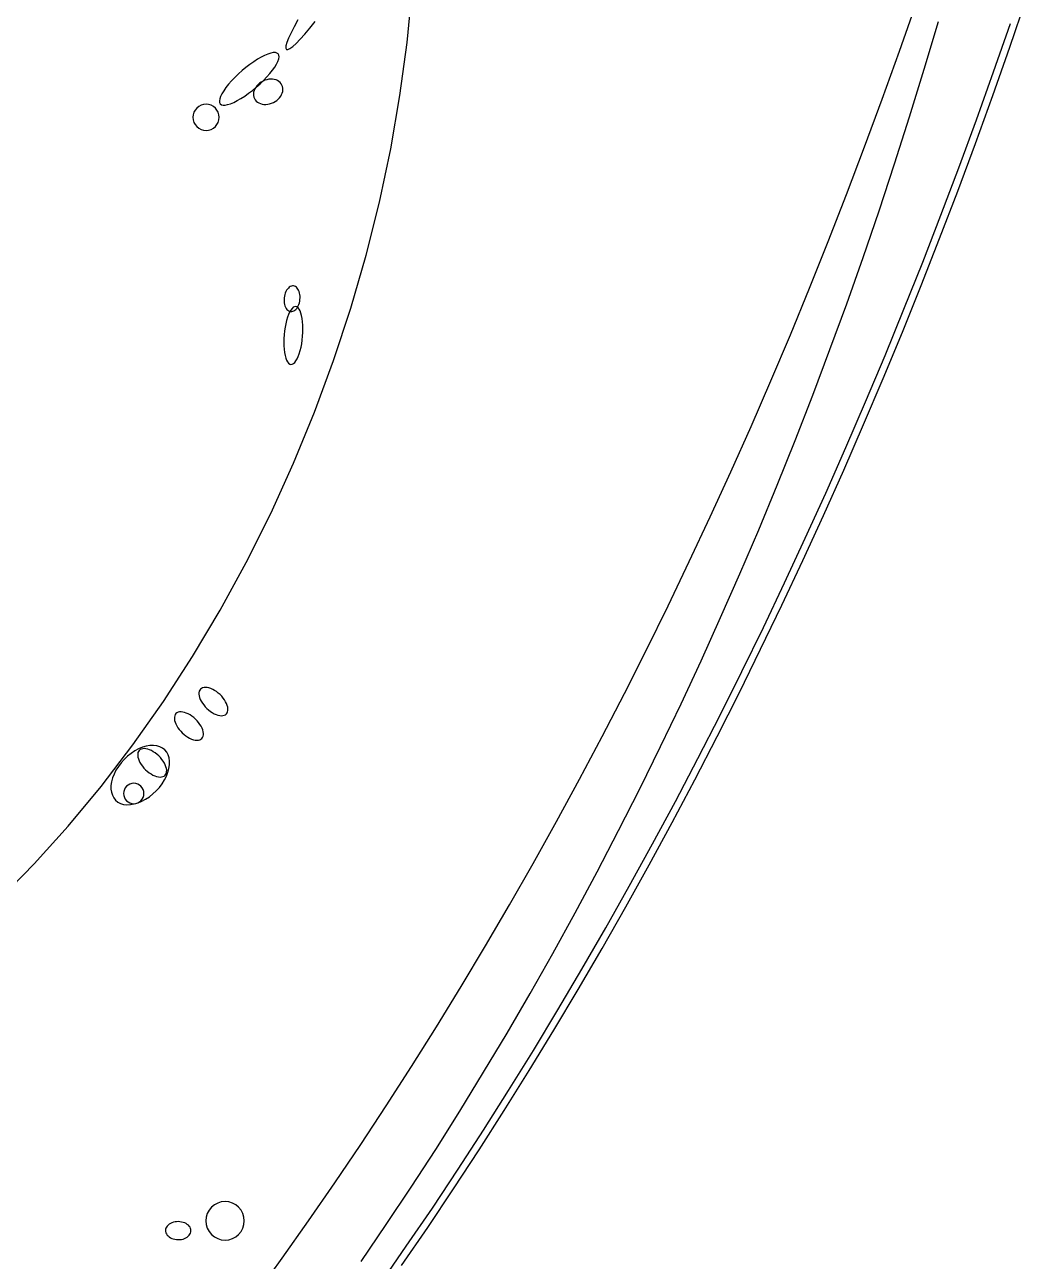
# Model space of a CAD drawing. Extents: x -1 to 217, y -22 to 302.
# Drawn here: x 170.96 to 205.56, y 23.6 to 66.29 of the extents above; entities that cross this region are included whole.
import ezdxf

# ---------------------------------------------------------------- set-up
doc = ezdxf.new("R2010")
doc.units = 0

msp = doc.modelspace()

# ---------------------------------------------------------------- linework, layer by layer
at = {"layer": 'CIRCLES'}
for p, q in [((176.81, 63.271), (176.784, 63.186)), ((176.852, 63.35), (176.81, 63.271)), ((176.908, 63.418), (176.852, 63.35)), ((176.977, 63.474), (176.908, 63.418)), ((177.055, 63.516), (176.977, 63.474)), ((177.14, 63.542), (177.055, 63.516)), ((177.228, 63.551), (177.14, 63.542)), ((177.317, 63.542), (177.228, 63.551)), ((177.402, 63.516), (177.317, 63.542)), ((177.48, 63.474), (177.402, 63.516)), ((177.549, 63.418), (177.48, 63.474)), ((177.605, 63.35), (177.549, 63.418)), ((177.647, 63.271), (177.605, 63.35)), ((177.673, 63.186), (177.647, 63.271)), ((176.784, 63.186), (176.776, 63.098)), ((176.776, 63.098), (176.784, 63.009)), ((176.784, 63.009), (176.81, 62.924)), ((176.81, 62.924), (176.852, 62.846)), ((176.852, 62.846), (176.908, 62.778)), ((176.908, 62.778), (176.977, 62.721)), ((177.48, 62.721), (177.549, 62.778)), ((177.549, 62.778), (177.605, 62.846)), ((177.605, 62.846), (177.647, 62.924)), ((177.647, 62.924), (177.673, 63.009)), ((177.681, 63.098), (177.673, 63.186)), ((177.673, 63.009), (177.681, 63.098)), ((176.977, 62.721), (177.055, 62.679)), ((177.055, 62.679), (177.14, 62.654)), ((177.14, 62.654), (177.228, 62.645)), ((177.228, 62.645), (177.317, 62.654)), ((177.317, 62.654), (177.402, 62.679)), ((177.402, 62.679), (177.48, 62.721)), ((174.385, 39.82), (174.379, 39.751)), ((174.379, 39.751), (174.385, 39.682)), ((174.405, 39.886), (174.385, 39.82)), ((174.438, 39.947), (174.405, 39.886)), ((174.482, 40), (174.438, 39.947)), ((174.535, 40.044), (174.482, 40)), ((174.596, 40.076), (174.535, 40.044)), ((174.662, 40.097), (174.596, 40.076)), ((174.731, 40.103), (174.662, 40.097)), ((174.8, 40.097), (174.731, 40.103)), ((174.866, 40.076), (174.8, 40.097)), ((174.927, 40.044), (174.866, 40.076)), ((174.98, 40), (174.927, 40.044)), ((175.024, 39.947), (174.98, 40)), ((175.056, 39.886), (175.024, 39.947)), ((175.076, 39.82), (175.056, 39.886)), ((175.083, 39.751), (175.076, 39.82)), ((175.076, 39.682), (175.083, 39.751)), ((174.385, 39.682), (174.405, 39.616)), ((174.405, 39.616), (174.438, 39.555)), ((174.438, 39.555), (174.482, 39.502)), ((174.482, 39.502), (174.535, 39.458)), ((174.535, 39.458), (174.596, 39.426)), ((174.596, 39.426), (174.662, 39.405)), ((174.662, 39.405), (174.731, 39.399)), ((174.731, 39.399), (174.8, 39.405)), ((174.8, 39.405), (174.866, 39.426)), ((174.866, 39.426), (174.927, 39.458)), ((174.927, 39.458), (174.98, 39.502)), ((174.98, 39.502), (175.024, 39.555)), ((175.024, 39.555), (175.056, 39.616)), ((175.056, 39.616), (175.076, 39.682)), ((177.755, 25.649), (177.63, 25.612)), ((177.885, 25.662), (177.755, 25.649)), ((178.014, 25.649), (177.885, 25.662)), ((178.139, 25.612), (178.014, 25.649)), ((177.271, 25.252), (177.233, 25.127)), ((177.332, 25.367), (177.271, 25.252)), ((177.415, 25.468), (177.332, 25.367)), ((177.516, 25.55), (177.415, 25.468)), ((177.63, 25.612), (177.516, 25.55)), ((178.254, 25.55), (178.139, 25.612)), ((178.354, 25.468), (178.254, 25.55)), ((178.437, 25.367), (178.354, 25.468)), ((178.498, 25.252), (178.437, 25.367)), ((178.536, 25.127), (178.498, 25.252)), ((177.233, 25.127), (177.22, 24.998)), ((177.22, 24.998), (177.233, 24.868)), ((177.233, 24.868), (177.271, 24.744)), ((178.498, 24.744), (178.536, 24.868)), ((178.549, 24.998), (178.536, 25.127)), ((178.536, 24.868), (178.549, 24.998)), ((177.271, 24.744), (177.332, 24.629)), ((177.332, 24.629), (177.415, 24.528)), ((177.415, 24.528), (177.516, 24.445)), ((177.516, 24.445), (177.63, 24.384)), ((177.63, 24.384), (177.755, 24.346)), ((177.755, 24.346), (177.885, 24.334)), ((177.885, 24.334), (178.014, 24.346)), ((178.014, 24.346), (178.139, 24.384)), ((178.139, 24.384), (178.254, 24.445)), ((178.254, 24.445), (178.354, 24.528)), ((178.354, 24.528), (178.437, 24.629)), ((178.437, 24.629), (178.498, 24.744))]:
    msp.add_line(p, q, dxfattribs=at)
at = {"layer": 'ELLIPSES'}
for p, q in [((184.171, 65.683), (184.345, 67.505)), ((201.185, 65.385), (201.767, 67.055)), ((204.991, 65.515), (205.564, 67.189)), ((180.27, 66.225), (180.163, 66.014)), ((180.399, 66.461), (180.27, 66.225)), ((180.815, 66.174), (181.002, 66.405)), ((202.04, 64.757), (202.532, 66.408)), ((204.434, 64.666), (205.014, 66.336)), ((180.079, 65.832), (180.021, 65.681)), ((180.163, 66.014), (180.079, 65.832)), ((180.341, 65.651), (180.482, 65.794)), ((180.482, 65.794), (180.641, 65.97)), ((180.641, 65.97), (180.815, 66.174)), ((179.549, 65.33), (179.462, 65.314)), ((179.621, 65.331), (179.549, 65.33)), ((179.678, 65.316), (179.621, 65.331)), ((179.988, 65.565), (179.983, 65.484)), ((179.983, 65.484), (180.004, 65.442)), ((180.021, 65.681), (179.988, 65.565)), ((180.004, 65.442), (180.051, 65.437)), ((180.051, 65.437), (180.124, 65.471)), ((180.124, 65.471), (180.221, 65.543)), ((180.221, 65.543), (180.341, 65.651)), ((183.925, 63.85), (184.171, 65.683)), ((200.589, 63.725), (201.185, 65.385)), ((204.405, 63.85), (204.991, 65.515)), ((178.74, 64.923), (178.605, 64.82)), ((178.874, 65.018), (178.74, 64.923)), ((179.006, 65.102), (178.874, 65.018)), ((179.133, 65.175), (179.006, 65.102)), ((179.252, 65.236), (179.133, 65.175)), ((179.363, 65.282), (179.252, 65.236)), ((179.462, 65.314), (179.363, 65.282)), ((179.599, 64.833), (179.662, 64.935)), ((179.662, 64.935), (179.708, 65.029)), ((179.719, 65.287), (179.678, 65.316)), ((179.708, 65.029), (179.737, 65.112)), ((179.742, 65.242), (179.719, 65.287)), ((179.737, 65.112), (179.748, 65.183)), ((179.748, 65.183), (179.742, 65.242)), ((178.222, 64.477), (178.108, 64.358)), ((178.344, 64.595), (178.222, 64.477)), ((178.473, 64.71), (178.344, 64.595)), ((178.605, 64.82), (178.473, 64.71)), ((179.214, 64.372), (179.328, 64.491)), ((179.328, 64.491), (179.431, 64.609)), ((179.431, 64.609), (179.522, 64.723)), ((179.522, 64.723), (179.599, 64.833)), ((201.533, 63.117), (202.04, 64.757)), ((203.84, 63.007), (204.434, 64.666)), ((177.914, 64.126), (177.837, 64.017)), ((178.005, 64.24), (177.914, 64.126)), ((178.108, 64.358), (178.005, 64.24)), ((178.831, 64.029), (178.963, 64.14)), ((178.91, 64.076), (178.887, 64.02)), ((178.942, 64.131), (178.91, 64.076)), ((178.981, 64.183), (178.942, 64.131)), ((178.963, 64.14), (179.092, 64.254)), ((179.026, 64.232), (178.981, 64.183)), ((179.078, 64.276), (179.026, 64.232)), ((179.134, 64.315), (179.078, 64.276)), ((179.092, 64.254), (179.214, 64.372)), ((179.195, 64.348), (179.134, 64.315)), ((179.259, 64.375), (179.195, 64.348)), ((179.325, 64.396), (179.259, 64.375)), ((179.391, 64.409), (179.325, 64.396)), ((179.458, 64.414), (179.391, 64.409)), ((179.522, 64.413), (179.458, 64.414)), ((179.585, 64.404), (179.522, 64.413)), ((179.644, 64.387), (179.585, 64.404)), ((179.698, 64.364), (179.644, 64.387)), ((179.746, 64.334), (179.698, 64.364)), ((179.789, 64.298), (179.746, 64.334)), ((179.824, 64.256), (179.789, 64.298)), ((179.851, 64.21), (179.824, 64.256)), ((179.871, 64.16), (179.851, 64.21)), ((179.881, 64.106), (179.871, 64.16)), ((179.877, 63.994), (179.884, 64.051)), ((179.884, 64.051), (179.881, 64.106)), ((177.699, 63.737), (177.688, 63.666)), ((177.688, 63.666), (177.693, 63.607)), ((177.728, 63.82), (177.699, 63.737)), ((177.774, 63.914), (177.728, 63.82)), ((177.837, 64.017), (177.774, 63.914)), ((178.184, 63.613), (178.303, 63.674)), ((178.303, 63.674), (178.43, 63.747)), ((178.43, 63.747), (178.562, 63.831)), ((178.562, 63.831), (178.696, 63.926)), ((178.696, 63.926), (178.831, 64.029)), ((178.872, 63.963), (178.865, 63.906)), ((178.865, 63.906), (178.867, 63.851)), ((178.867, 63.851), (178.878, 63.797)), ((178.887, 64.02), (178.872, 63.963)), ((178.878, 63.797), (178.898, 63.747)), ((178.898, 63.747), (178.925, 63.701)), ((178.925, 63.701), (178.96, 63.659)), ((178.96, 63.659), (179.003, 63.623)), ((179.003, 63.623), (179.051, 63.593)), ((179.554, 63.609), (179.615, 63.642)), ((179.615, 63.642), (179.671, 63.681)), ((179.671, 63.681), (179.723, 63.726)), ((179.723, 63.726), (179.768, 63.774)), ((179.768, 63.774), (179.807, 63.826)), ((179.807, 63.826), (179.838, 63.881)), ((179.838, 63.881), (179.862, 63.937)), ((179.862, 63.937), (179.877, 63.994)), ((183.607, 62.011), (183.925, 63.85)), ((199.98, 62.076), (200.589, 63.725)), ((203.806, 62.196), (204.405, 63.85)), ((177.693, 63.607), (177.717, 63.563)), ((177.717, 63.563), (177.758, 63.533)), ((177.758, 63.533), (177.815, 63.518)), ((177.815, 63.518), (177.887, 63.519)), ((177.887, 63.519), (177.974, 63.536)), ((177.974, 63.536), (178.073, 63.567)), ((178.073, 63.567), (178.184, 63.613)), ((179.051, 63.593), (179.105, 63.57)), ((179.105, 63.57), (179.164, 63.554)), ((179.164, 63.554), (179.226, 63.544)), ((179.226, 63.544), (179.291, 63.543)), ((179.291, 63.543), (179.358, 63.548)), ((179.358, 63.548), (179.424, 63.562)), ((179.424, 63.562), (179.49, 63.582)), ((179.49, 63.582), (179.554, 63.609)), ((201.012, 61.487), (201.533, 63.117)), ((203.234, 61.358), (203.84, 63.007)), ((183.217, 60.171), (183.607, 62.011)), ((199.358, 60.438), (199.98, 62.076)), ((203.194, 60.551), (203.806, 62.196)), ((200.476, 59.868), (201.012, 61.487)), ((202.616, 59.72), (203.234, 61.358)), ((198.723, 58.811), (199.358, 60.438)), ((202.57, 58.918), (203.194, 60.551)), ((182.757, 58.336), (183.217, 60.171)), ((199.925, 58.26), (200.476, 59.868)), ((201.984, 58.092), (202.616, 59.72)), ((201.933, 57.295), (202.57, 58.918)), ((198.075, 57.196), (198.723, 58.811)), ((182.228, 56.512), (182.757, 58.336)), ((199.36, 56.663), (199.925, 58.26)), ((201.339, 56.475), (201.984, 58.092)), ((180.104, 57.231), (180.071, 57.202)), ((180.138, 57.253), (180.104, 57.231)), ((180.174, 57.268), (180.138, 57.253)), ((180.21, 57.275), (180.174, 57.268)), ((180.246, 57.275), (180.21, 57.275)), ((180.282, 57.267), (180.246, 57.275)), ((180.315, 57.252), (180.282, 57.267)), ((180.347, 57.23), (180.315, 57.252)), ((180.376, 57.201), (180.347, 57.23)), ((201.283, 55.684), (201.933, 57.295)), ((179.926, 56.863), (179.922, 56.805)), ((179.922, 56.805), (179.923, 56.747)), ((179.935, 56.92), (179.926, 56.863)), ((179.948, 56.976), (179.935, 56.92)), ((179.965, 57.029), (179.948, 56.976)), ((179.987, 57.08), (179.965, 57.029)), ((180.011, 57.125), (179.987, 57.08)), ((180.04, 57.166), (180.011, 57.125)), ((180.071, 57.202), (180.04, 57.166)), ((180.403, 57.166), (180.376, 57.201)), ((180.425, 57.125), (180.403, 57.166)), ((180.444, 57.079), (180.425, 57.125)), ((180.459, 57.029), (180.444, 57.079)), ((180.469, 56.975), (180.459, 57.029)), ((180.463, 56.746), (180.472, 56.804)), ((180.475, 56.919), (180.469, 56.975)), ((180.472, 56.804), (180.475, 56.862)), ((180.475, 56.862), (180.475, 56.919)), ((197.414, 55.592), (198.075, 57.196)), ((179.923, 56.747), (179.929, 56.691)), ((179.929, 56.691), (179.939, 56.638)), ((179.939, 56.638), (179.954, 56.587)), ((179.954, 56.587), (179.973, 56.541)), ((179.973, 56.541), (179.995, 56.5)), ((179.995, 56.5), (180.021, 56.465)), ((180.021, 56.465), (180.051, 56.436)), ((180.051, 56.436), (180.082, 56.414)), ((180.115, 56.374), (180.076, 56.29)), ((180.082, 56.414), (180.116, 56.399)), ((180.156, 56.443), (180.115, 56.374)), ((180.116, 56.399), (180.151, 56.391)), ((180.151, 56.391), (180.187, 56.391)), ((180.198, 56.498), (180.156, 56.443)), ((180.187, 56.391), (180.224, 56.399)), ((180.241, 56.537), (180.198, 56.498)), ((180.224, 56.399), (180.259, 56.414)), ((180.284, 56.559), (180.241, 56.537)), ((180.259, 56.414), (180.294, 56.436)), ((180.327, 56.564), (180.284, 56.559)), ((180.294, 56.436), (180.327, 56.465)), ((180.368, 56.552), (180.327, 56.564)), ((180.327, 56.465), (180.358, 56.5)), ((180.358, 56.5), (180.386, 56.541)), ((180.407, 56.523), (180.368, 56.552)), ((180.386, 56.541), (180.411, 56.587)), ((180.443, 56.478), (180.407, 56.523)), ((180.411, 56.587), (180.433, 56.637)), ((180.433, 56.637), (180.45, 56.691)), ((180.476, 56.417), (180.443, 56.478)), ((180.45, 56.691), (180.463, 56.746)), ((180.505, 56.341), (180.476, 56.417)), ((181.633, 54.703), (182.228, 56.512)), ((198.78, 55.078), (199.36, 56.663)), ((200.683, 54.87), (201.339, 56.475)), ((179.98, 55.971), (179.956, 55.849)), ((180.008, 56.087), (179.98, 55.971)), ((180.04, 56.194), (180.008, 56.087)), ((180.076, 56.29), (180.04, 56.194)), ((180.529, 56.253), (180.505, 56.341)), ((180.549, 56.152), (180.529, 56.253)), ((180.563, 56.041), (180.549, 56.152)), ((180.572, 55.922), (180.563, 56.041)), ((179.924, 55.591), (179.916, 55.46)), ((179.937, 55.721), (179.924, 55.591)), ((179.956, 55.849), (179.937, 55.721)), ((180.551, 55.408), (180.565, 55.538)), ((180.565, 55.538), (180.573, 55.669)), ((180.575, 55.798), (180.572, 55.922)), ((180.573, 55.669), (180.575, 55.798)), ((196.741, 54), (197.414, 55.592)), ((200.62, 54.084), (201.283, 55.684)), ((179.916, 55.46), (179.913, 55.331)), ((179.913, 55.331), (179.917, 55.206)), ((179.917, 55.206), (179.925, 55.087)), ((179.925, 55.087), (179.94, 54.977)), ((180.481, 55.042), (180.509, 55.157)), ((180.509, 55.157), (180.533, 55.28)), ((180.533, 55.28), (180.551, 55.408)), ((198.186, 53.505), (198.78, 55.078)), ((179.94, 54.977), (179.959, 54.876)), ((179.959, 54.876), (179.984, 54.787)), ((179.984, 54.787), (180.012, 54.712)), ((180.012, 54.712), (180.045, 54.651)), ((180.045, 54.651), (180.081, 54.606)), ((180.291, 54.631), (180.333, 54.685)), ((180.333, 54.685), (180.374, 54.755)), ((180.374, 54.755), (180.412, 54.839)), ((180.412, 54.839), (180.448, 54.935)), ((180.448, 54.935), (180.481, 55.042)), ((180.972, 52.915), (181.633, 54.703)), ((200.013, 53.276), (200.683, 54.87)), ((180.081, 54.606), (180.12, 54.577)), ((180.12, 54.577), (180.162, 54.565)), ((180.162, 54.565), (180.204, 54.57)), ((180.204, 54.57), (180.247, 54.592)), ((180.247, 54.592), (180.291, 54.631)), ((196.055, 52.42), (196.741, 54)), ((199.945, 52.495), (200.62, 54.084)), ((197.578, 51.944), (198.186, 53.505)), ((199.331, 51.694), (200.013, 53.276)), ((180.247, 51.153), (180.972, 52.915)), ((195.357, 50.853), (196.055, 52.42)), ((199.258, 50.918), (199.945, 52.495)), ((196.956, 50.395), (197.578, 51.944)), ((198.637, 50.123), (199.331, 51.694)), ((179.462, 49.424), (180.247, 51.153)), ((194.646, 49.298), (195.357, 50.853)), ((198.559, 49.353), (199.258, 50.918)), ((196.32, 48.858), (196.956, 50.395)), ((197.93, 48.565), (198.637, 50.123)), ((178.617, 47.731), (179.462, 49.424)), ((193.923, 47.756), (194.646, 49.298)), ((197.847, 47.8), (198.559, 49.353)), ((195.669, 47.334), (196.32, 48.858)), ((197.212, 47.019), (197.93, 48.565)), ((177.716, 46.08), (178.617, 47.731)), ((193.188, 46.227), (193.923, 47.756)), ((197.123, 46.259), (197.847, 47.8)), ((195.005, 45.823), (195.669, 47.334)), ((196.481, 45.485), (197.212, 47.019)), ((192.441, 44.711), (193.188, 46.227)), ((196.387, 44.731), (197.123, 46.259)), ((176.761, 44.476), (177.716, 46.08)), ((194.327, 44.326), (195.005, 45.823)), ((195.738, 43.964), (196.481, 45.485)), ((175.756, 42.924), (176.761, 44.476)), ((191.681, 43.209), (192.441, 44.711)), ((195.64, 43.216), (196.387, 44.731)), ((193.636, 42.842), (194.327, 44.326)), ((194.984, 42.456), (195.738, 43.964)), ((176.982, 43.231), (176.981, 43.178)), ((176.981, 43.178), (176.989, 43.121)), ((176.992, 43.279), (176.982, 43.231)), ((176.989, 43.121), (177.005, 43.061)), ((177.01, 43.32), (176.992, 43.279)), ((177.036, 43.355), (177.01, 43.32)), ((177.07, 43.382), (177.036, 43.355)), ((177.11, 43.402), (177.07, 43.382)), ((177.157, 43.413), (177.11, 43.402)), ((177.21, 43.416), (177.157, 43.413)), ((177.267, 43.411), (177.21, 43.416)), ((177.328, 43.398), (177.267, 43.411)), ((177.392, 43.376), (177.328, 43.398)), ((177.457, 43.347), (177.392, 43.376)), ((177.523, 43.31), (177.457, 43.347)), ((177.588, 43.267), (177.523, 43.31)), ((177.651, 43.218), (177.588, 43.267)), ((177.711, 43.164), (177.651, 43.218)), ((177.767, 43.106), (177.711, 43.164)), ((190.91, 41.721), (191.681, 43.209)), ((194.88, 41.714), (195.64, 43.216)), ((174.703, 41.428), (175.756, 42.924)), ((177.005, 43.061), (177.029, 42.998)), ((177.029, 42.998), (177.061, 42.934)), ((177.061, 42.934), (177.1, 42.87)), ((177.1, 42.87), (177.146, 42.807)), ((177.146, 42.807), (177.198, 42.746)), ((177.198, 42.746), (177.254, 42.688)), ((177.819, 43.045), (177.767, 43.106)), ((177.865, 42.982), (177.819, 43.045)), ((177.904, 42.918), (177.865, 42.982)), ((177.936, 42.854), (177.904, 42.918)), ((177.96, 42.791), (177.936, 42.854)), ((177.976, 42.731), (177.96, 42.791)), ((177.984, 42.674), (177.976, 42.731)), ((192.931, 41.371), (193.636, 42.842)), ((176.136, 42.384), (176.135, 42.332)), ((176.135, 42.332), (176.142, 42.275)), ((176.145, 42.432), (176.136, 42.384)), ((176.142, 42.275), (176.158, 42.214)), ((176.163, 42.473), (176.145, 42.432)), ((176.189, 42.508), (176.163, 42.473)), ((176.223, 42.536), (176.189, 42.508)), ((176.264, 42.555), (176.223, 42.536)), ((176.311, 42.567), (176.264, 42.555)), ((176.363, 42.57), (176.311, 42.567)), ((176.421, 42.564), (176.363, 42.57)), ((176.482, 42.551), (176.421, 42.564)), ((176.545, 42.529), (176.482, 42.551)), ((176.61, 42.5), (176.545, 42.529)), ((176.676, 42.463), (176.61, 42.5)), ((176.741, 42.42), (176.676, 42.463)), ((176.804, 42.371), (176.741, 42.42)), ((176.864, 42.317), (176.804, 42.371)), ((176.921, 42.259), (176.864, 42.317)), ((177.254, 42.688), (177.314, 42.634)), ((177.314, 42.634), (177.377, 42.585)), ((177.377, 42.585), (177.442, 42.542)), ((177.442, 42.542), (177.508, 42.505)), ((177.508, 42.505), (177.573, 42.476)), ((177.573, 42.476), (177.637, 42.454)), ((177.637, 42.454), (177.698, 42.441)), ((177.698, 42.441), (177.755, 42.436)), ((177.755, 42.436), (177.808, 42.439)), ((177.808, 42.439), (177.855, 42.45)), ((177.855, 42.45), (177.895, 42.47)), ((177.895, 42.47), (177.929, 42.497)), ((177.929, 42.497), (177.955, 42.532)), ((177.955, 42.532), (177.973, 42.573)), ((177.973, 42.573), (177.983, 42.621)), ((177.983, 42.621), (177.984, 42.674)), ((194.218, 40.961), (194.984, 42.456)), ((176.158, 42.214), (176.183, 42.151)), ((176.183, 42.151), (176.215, 42.088)), ((176.215, 42.088), (176.254, 42.023)), ((176.254, 42.023), (176.299, 41.96)), ((176.299, 41.96), (176.351, 41.899)), ((176.351, 41.899), (176.407, 41.841)), ((176.407, 41.841), (176.468, 41.787)), ((176.972, 42.198), (176.921, 42.259)), ((177.018, 42.135), (176.972, 42.198)), ((177.057, 42.071), (177.018, 42.135)), ((177.089, 42.007), (177.057, 42.071)), ((177.113, 41.944), (177.089, 42.007)), ((177.129, 41.884), (177.113, 41.944)), ((177.137, 41.827), (177.129, 41.884)), ((173.605, 39.993), (174.703, 41.428)), ((176.468, 41.787), (176.531, 41.738)), ((176.531, 41.738), (176.596, 41.695)), ((176.596, 41.695), (176.661, 41.659)), ((176.661, 41.659), (176.726, 41.629)), ((176.726, 41.629), (176.79, 41.608)), ((176.79, 41.608), (176.851, 41.594)), ((176.851, 41.594), (176.908, 41.589)), ((176.908, 41.589), (176.961, 41.592)), ((176.961, 41.592), (177.008, 41.604)), ((177.008, 41.604), (177.049, 41.623)), ((177.049, 41.623), (177.082, 41.651)), ((177.082, 41.651), (177.109, 41.685)), ((177.109, 41.685), (177.126, 41.727)), ((177.126, 41.727), (177.136, 41.774)), ((177.136, 41.774), (177.137, 41.827)), ((190.127, 40.246), (190.91, 41.721)), ((194.109, 40.224), (194.88, 41.714)), ((174.514, 41.038), (174.399, 40.929)), ((174.637, 41.136), (174.514, 41.038)), ((174.766, 41.221), (174.637, 41.136)), ((174.898, 41.291), (174.766, 41.221)), ((174.866, 41.114), (174.865, 41.062)), ((174.865, 41.062), (174.872, 41.005)), ((174.875, 41.162), (174.866, 41.114)), ((174.872, 41.005), (174.888, 40.944)), ((174.893, 41.203), (174.875, 41.162)), ((174.919, 41.238), (174.893, 41.203)), ((175.03, 41.346), (174.898, 41.291)), ((174.953, 41.266), (174.919, 41.238)), ((174.994, 41.285), (174.953, 41.266)), ((175.041, 41.297), (174.994, 41.285)), ((175.162, 41.385), (175.03, 41.346)), ((175.093, 41.3), (175.041, 41.297)), ((175.151, 41.294), (175.093, 41.3)), ((175.212, 41.281), (175.151, 41.294)), ((175.289, 41.406), (175.162, 41.385)), ((175.275, 41.259), (175.212, 41.281)), ((175.34, 41.23), (175.275, 41.259)), ((175.412, 41.411), (175.289, 41.406)), ((175.406, 41.193), (175.34, 41.23)), ((175.471, 41.15), (175.406, 41.193)), ((175.526, 41.397), (175.412, 41.411)), ((175.534, 41.101), (175.471, 41.15)), ((175.63, 41.367), (175.526, 41.397)), ((175.594, 41.047), (175.534, 41.101)), ((175.651, 40.989), (175.594, 41.047)), ((175.723, 41.319), (175.63, 41.367)), ((175.702, 40.928), (175.651, 40.989)), ((175.803, 41.256), (175.723, 41.319)), ((175.868, 41.178), (175.803, 41.256)), ((175.918, 41.086), (175.868, 41.178)), ((175.951, 40.982), (175.918, 41.086)), ((192.212, 39.914), (192.931, 41.371)), ((174.198, 40.686), (174.116, 40.555)), ((174.292, 40.811), (174.198, 40.686)), ((174.399, 40.929), (174.292, 40.811)), ((174.888, 40.944), (174.913, 40.881)), ((174.913, 40.881), (174.945, 40.818)), ((174.945, 40.818), (174.984, 40.753)), ((174.984, 40.753), (175.029, 40.69)), ((175.029, 40.69), (175.081, 40.629)), ((175.081, 40.629), (175.137, 40.571)), ((175.137, 40.571), (175.198, 40.517)), ((175.748, 40.865), (175.702, 40.928)), ((175.787, 40.801), (175.748, 40.865)), ((175.819, 40.737), (175.787, 40.801)), ((175.843, 40.674), (175.819, 40.737)), ((175.859, 40.614), (175.843, 40.674)), ((175.867, 40.557), (175.859, 40.614)), ((175.911, 40.485), (175.947, 40.618)), ((175.947, 40.618), (175.965, 40.746)), ((175.967, 40.868), (175.951, 40.982)), ((175.965, 40.746), (175.967, 40.868)), ((193.44, 39.48), (194.218, 40.961)), ((173.961, 40.156), (173.942, 40.028)), ((173.996, 40.288), (173.961, 40.156)), ((174.048, 40.422), (173.996, 40.288)), ((174.116, 40.555), (174.048, 40.422)), ((175.198, 40.517), (175.261, 40.468)), ((175.261, 40.468), (175.326, 40.425)), ((175.326, 40.425), (175.391, 40.389)), ((175.391, 40.389), (175.456, 40.359)), ((175.456, 40.359), (175.52, 40.338)), ((175.52, 40.338), (175.581, 40.324)), ((175.581, 40.324), (175.638, 40.319)), ((175.638, 40.319), (175.691, 40.322)), ((175.691, 40.322), (175.738, 40.334)), ((175.709, 40.088), (175.791, 40.218)), ((175.738, 40.334), (175.779, 40.353)), ((175.779, 40.353), (175.812, 40.381)), ((175.791, 40.218), (175.859, 40.352)), ((175.812, 40.381), (175.839, 40.415)), ((175.839, 40.415), (175.856, 40.457)), ((175.856, 40.457), (175.866, 40.504)), ((175.859, 40.352), (175.911, 40.485)), ((175.866, 40.504), (175.867, 40.557)), ((189.333, 38.785), (190.127, 40.246)), ((193.326, 38.749), (194.109, 40.224)), ((172.465, 38.623), (173.605, 39.993)), ((173.942, 40.028), (173.941, 39.906)), ((173.941, 39.906), (173.957, 39.792)), ((173.957, 39.792), (173.99, 39.688)), ((175.27, 39.638), (175.393, 39.736)), ((175.393, 39.736), (175.509, 39.844)), ((175.509, 39.844), (175.615, 39.962)), ((175.615, 39.962), (175.709, 40.088)), ((191.48, 38.472), (192.212, 39.914)), ((173.99, 39.688), (174.039, 39.596)), ((174.039, 39.596), (174.104, 39.518)), ((174.104, 39.518), (174.184, 39.454)), ((174.184, 39.454), (174.277, 39.407)), ((174.277, 39.407), (174.381, 39.376)), ((174.381, 39.376), (174.496, 39.363)), ((174.496, 39.363), (174.618, 39.367)), ((174.618, 39.367), (174.745, 39.389)), ((174.745, 39.389), (174.877, 39.427)), ((174.877, 39.427), (175.01, 39.483)), ((175.01, 39.483), (175.141, 39.553)), ((175.141, 39.553), (175.27, 39.638)), ((192.65, 38.012), (193.44, 39.48)), ((171.288, 37.322), (172.465, 38.623)), ((188.527, 37.339), (189.333, 38.785)), ((190.735, 37.044), (191.48, 38.472)), ((192.532, 37.286), (193.326, 38.749)), ((191.85, 36.557), (192.65, 38.012)), ((170.076, 36.094), (171.288, 37.322)), ((187.709, 35.907), (188.527, 37.339)), ((191.726, 35.838), (192.532, 37.286)), ((189.977, 35.63), (190.735, 37.044)), ((191.037, 35.117), (191.85, 36.557)), ((186.88, 34.489), (187.709, 35.907)), ((189.206, 34.231), (189.977, 35.63)), ((190.909, 34.403), (191.726, 35.838)), ((190.214, 33.69), (191.037, 35.117)), ((186.04, 33.087), (186.88, 34.489)), ((188.422, 32.847), (189.206, 34.231)), ((190.081, 32.983), (190.909, 34.403)), ((189.38, 32.278), (190.214, 33.69)), ((185.189, 31.7), (186.04, 33.087)), ((189.242, 31.577), (190.081, 32.983)), ((187.625, 31.478), (188.422, 32.847)), ((188.534, 30.881), (189.38, 32.278)), ((184.327, 30.328), (185.189, 31.7)), ((186.816, 30.125), (187.625, 31.478)), ((188.392, 30.185), (189.242, 31.577)), ((187.678, 29.498), (188.534, 30.881)), ((183.454, 28.971), (184.327, 30.328)), ((185.994, 28.787), (186.816, 30.125)), ((187.531, 28.808), (188.392, 30.185)), ((186.811, 28.13), (187.678, 29.498)), ((182.571, 27.63), (183.454, 28.971)), ((185.16, 27.465), (185.994, 28.787)), ((186.66, 27.446), (187.531, 28.808)), ((185.933, 26.777), (186.811, 28.13)), ((181.677, 26.306), (182.571, 27.63)), ((184.313, 26.159), (185.16, 27.465)), ((185.778, 26.099), (186.66, 27.446)), ((185.045, 25.439), (185.933, 26.777)), ((180.772, 24.997), (181.677, 26.306)), ((183.454, 24.869), (184.313, 26.159)), ((184.885, 24.768), (185.778, 26.099)), ((184.146, 24.116), (185.045, 25.439)), ((175.861, 24.782), (175.842, 24.743)), ((175.887, 24.818), (175.861, 24.782)), ((175.919, 24.851), (175.887, 24.818)), ((175.957, 24.881), (175.919, 24.851)), ((176.001, 24.907), (175.957, 24.881)), ((176.049, 24.929), (176.001, 24.907)), ((176.101, 24.947), (176.049, 24.929)), ((176.156, 24.959), (176.101, 24.947)), ((176.212, 24.966), (176.156, 24.959)), ((176.27, 24.968), (176.212, 24.966)), ((176.327, 24.965), (176.27, 24.968)), ((176.384, 24.956), (176.327, 24.965)), ((176.438, 24.943), (176.384, 24.956)), ((176.489, 24.924), (176.438, 24.943)), ((176.537, 24.901), (176.489, 24.924)), ((176.58, 24.874), (176.537, 24.901)), ((176.617, 24.843), (176.58, 24.874)), ((176.649, 24.809), (176.617, 24.843)), ((176.674, 24.772), (176.649, 24.809)), ((176.692, 24.733), (176.674, 24.772)), ((179.857, 23.704), (180.772, 24.997)), ((182.584, 23.596), (183.454, 24.869)), ((183.982, 23.451), (184.885, 24.768)), ((175.83, 24.704), (175.826, 24.663)), ((175.826, 24.663), (175.829, 24.623)), ((175.829, 24.623), (175.84, 24.583)), ((175.842, 24.743), (175.83, 24.704)), ((175.84, 24.583), (175.858, 24.544)), ((175.858, 24.544), (175.883, 24.507)), ((175.883, 24.507), (175.915, 24.473)), ((175.915, 24.473), (175.952, 24.442)), ((175.952, 24.442), (175.995, 24.415)), ((175.995, 24.415), (176.043, 24.392)), ((176.043, 24.392), (176.094, 24.373)), ((176.094, 24.373), (176.149, 24.36)), ((176.149, 24.36), (176.205, 24.351)), ((176.205, 24.351), (176.262, 24.348)), ((176.262, 24.348), (176.32, 24.35)), ((176.32, 24.35), (176.376, 24.357)), ((176.376, 24.357), (176.431, 24.369)), ((176.431, 24.369), (176.483, 24.387)), ((176.483, 24.387), (176.531, 24.409)), ((176.531, 24.409), (176.575, 24.435)), ((176.575, 24.435), (176.613, 24.465)), ((176.613, 24.465), (176.645, 24.498)), ((176.645, 24.498), (176.671, 24.534)), ((176.671, 24.534), (176.69, 24.573)), ((176.69, 24.573), (176.702, 24.612)), ((176.703, 24.693), (176.692, 24.733)), ((176.702, 24.612), (176.706, 24.653)), ((176.706, 24.653), (176.703, 24.693)), ((183.237, 22.81), (184.146, 24.116)), ((178.932, 22.428), (179.857, 23.704))]:
    msp.add_line(p, q, dxfattribs=at)

doc.saveas('drawing.dxf')
